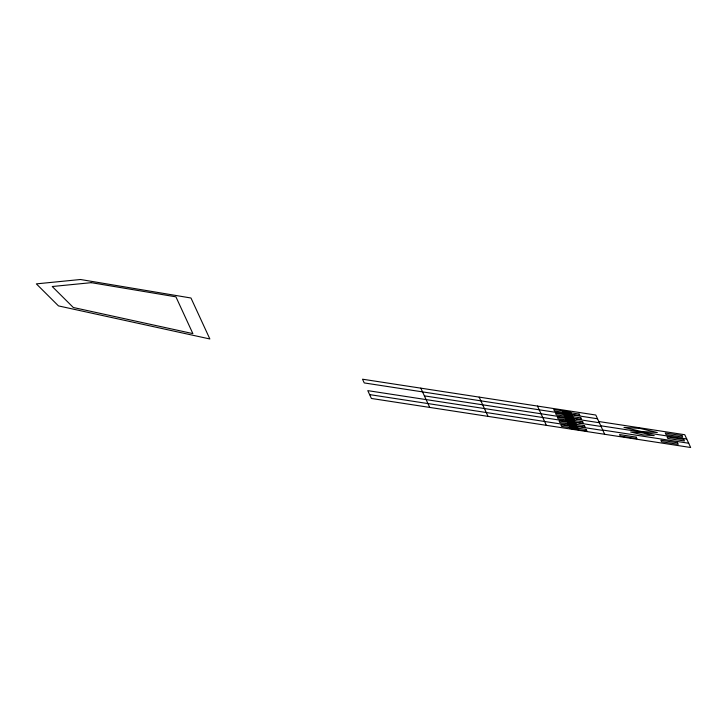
<?xml version="1.0" encoding="UTF-8"?>
<svg xmlns="http://www.w3.org/2000/svg" width="727" height="727" viewBox="0 0 727 727"><rect width="100%" height="100%" fill="white"/><g stroke="black" fill="none" stroke-linecap="round" stroke-linejoin="round"><path stroke-width="1.09" d="M597.521 418.761L364.236 382.929L362.519 379.203L595.804 415.026L604.682 434.292M598.794 421.524L684.77 434.728L690.65 447.496L371.397 398.46L367.789 390.635L601.075 426.467M424.386 395.861L599.348 422.732M600.756 425.777L686.724 438.981M602.719 430.039L688.687 443.243M369.616 394.607L602.901 430.439M537.48 406.075L546.359 425.331M479.157 397.115L488.035 416.371M420.833 388.154L429.712 407.42M80.488 279.504L36.35 283.875L58.478 305.903L209.858 338.973L190.974 298.006L80.488 279.504M91.275 282.667L52.244 286.52L73.309 307.503L192.873 333.611L175.916 296.834L91.275 282.667M639.942 428.412L623.984 427.394L641.359 431.502L657.308 432.52L639.942 428.412M641.923 432.719L630.645 432.002L642.922 434.9L654.209 435.618L641.923 432.719M570.441 412.018L553.783 409.455L554.492 411L571.158 413.554L570.441 412.018M579.128 414.063L562.471 411.509L563.18 413.045L579.837 415.608L579.128 414.063M572.222 415.871L555.555 413.309L556.264 414.853L572.931 417.407L572.222 415.871M580.909 417.916L564.243 415.362L564.952 416.898L581.618 419.461L580.909 417.916M681.953 435.582L665.287 433.028L665.996 434.564L682.662 437.127L681.953 435.582M573.994 419.724L557.336 417.162L558.045 418.697L574.703 421.26L573.994 419.724M582.681 421.769L566.015 419.206L566.733 420.751L583.39 423.314L582.681 421.769M683.725 439.435L667.068 436.882L667.777 438.417L684.434 440.98L683.725 439.435M575.775 423.568L559.108 421.015L559.817 422.551L576.484 425.113L575.775 423.568M584.453 425.622L567.796 423.059L568.505 424.604L585.171 427.167L584.453 425.622M577.547 427.421L560.88 424.868L561.589 426.404L578.256 428.966L577.547 427.421M677.528 442.779L660.861 440.217L661.57 441.762L678.236 444.324L677.528 442.779M586.235 429.475L569.568 426.913L570.277 428.457L586.943 431.011L586.235 429.475M636.225 437.154L619.558 434.592L620.267 436.136L636.934 438.69L636.225 437.154"/></g></svg>
